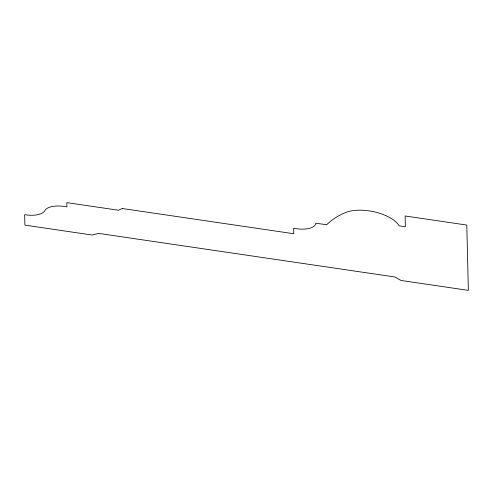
<?xml version="1.0" encoding="UTF-8"?>
<svg xmlns="http://www.w3.org/2000/svg" width="493" height="493" viewBox="0 0 493 493"><rect width="100%" height="100%" fill="white"/><g stroke="black" fill="none" stroke-linecap="round" stroke-linejoin="round"><path stroke-width="0.74" d="M122.295 208.514L118.536 210.24L66.826 202.629L66.925 206.869L64.004 206.438A20.373 9.188 10.9 0 0 45.128 210.141A20.466 9.225 10.9 0 1 24.65 214.677L24.903 225.135L92.222 235.038L98.68 233.405L395.035 276.998L401.025 280.462L468.35 290.371L466.791 225.061L405.123 215.983L405.375 226.743L399.077 225.819A31.33 14.124 10.9 0 0 374.735 211.953A31.33 14.124 10.9 0 0 344.391 213.038A124.31 56.048 10.9 0 0 326.699 224.777L315.884 223.187A19.856 8.954 10.9 0 1 296.379 228.69L293.655 228.29L293.785 233.744L122.295 208.514"/></g></svg>
